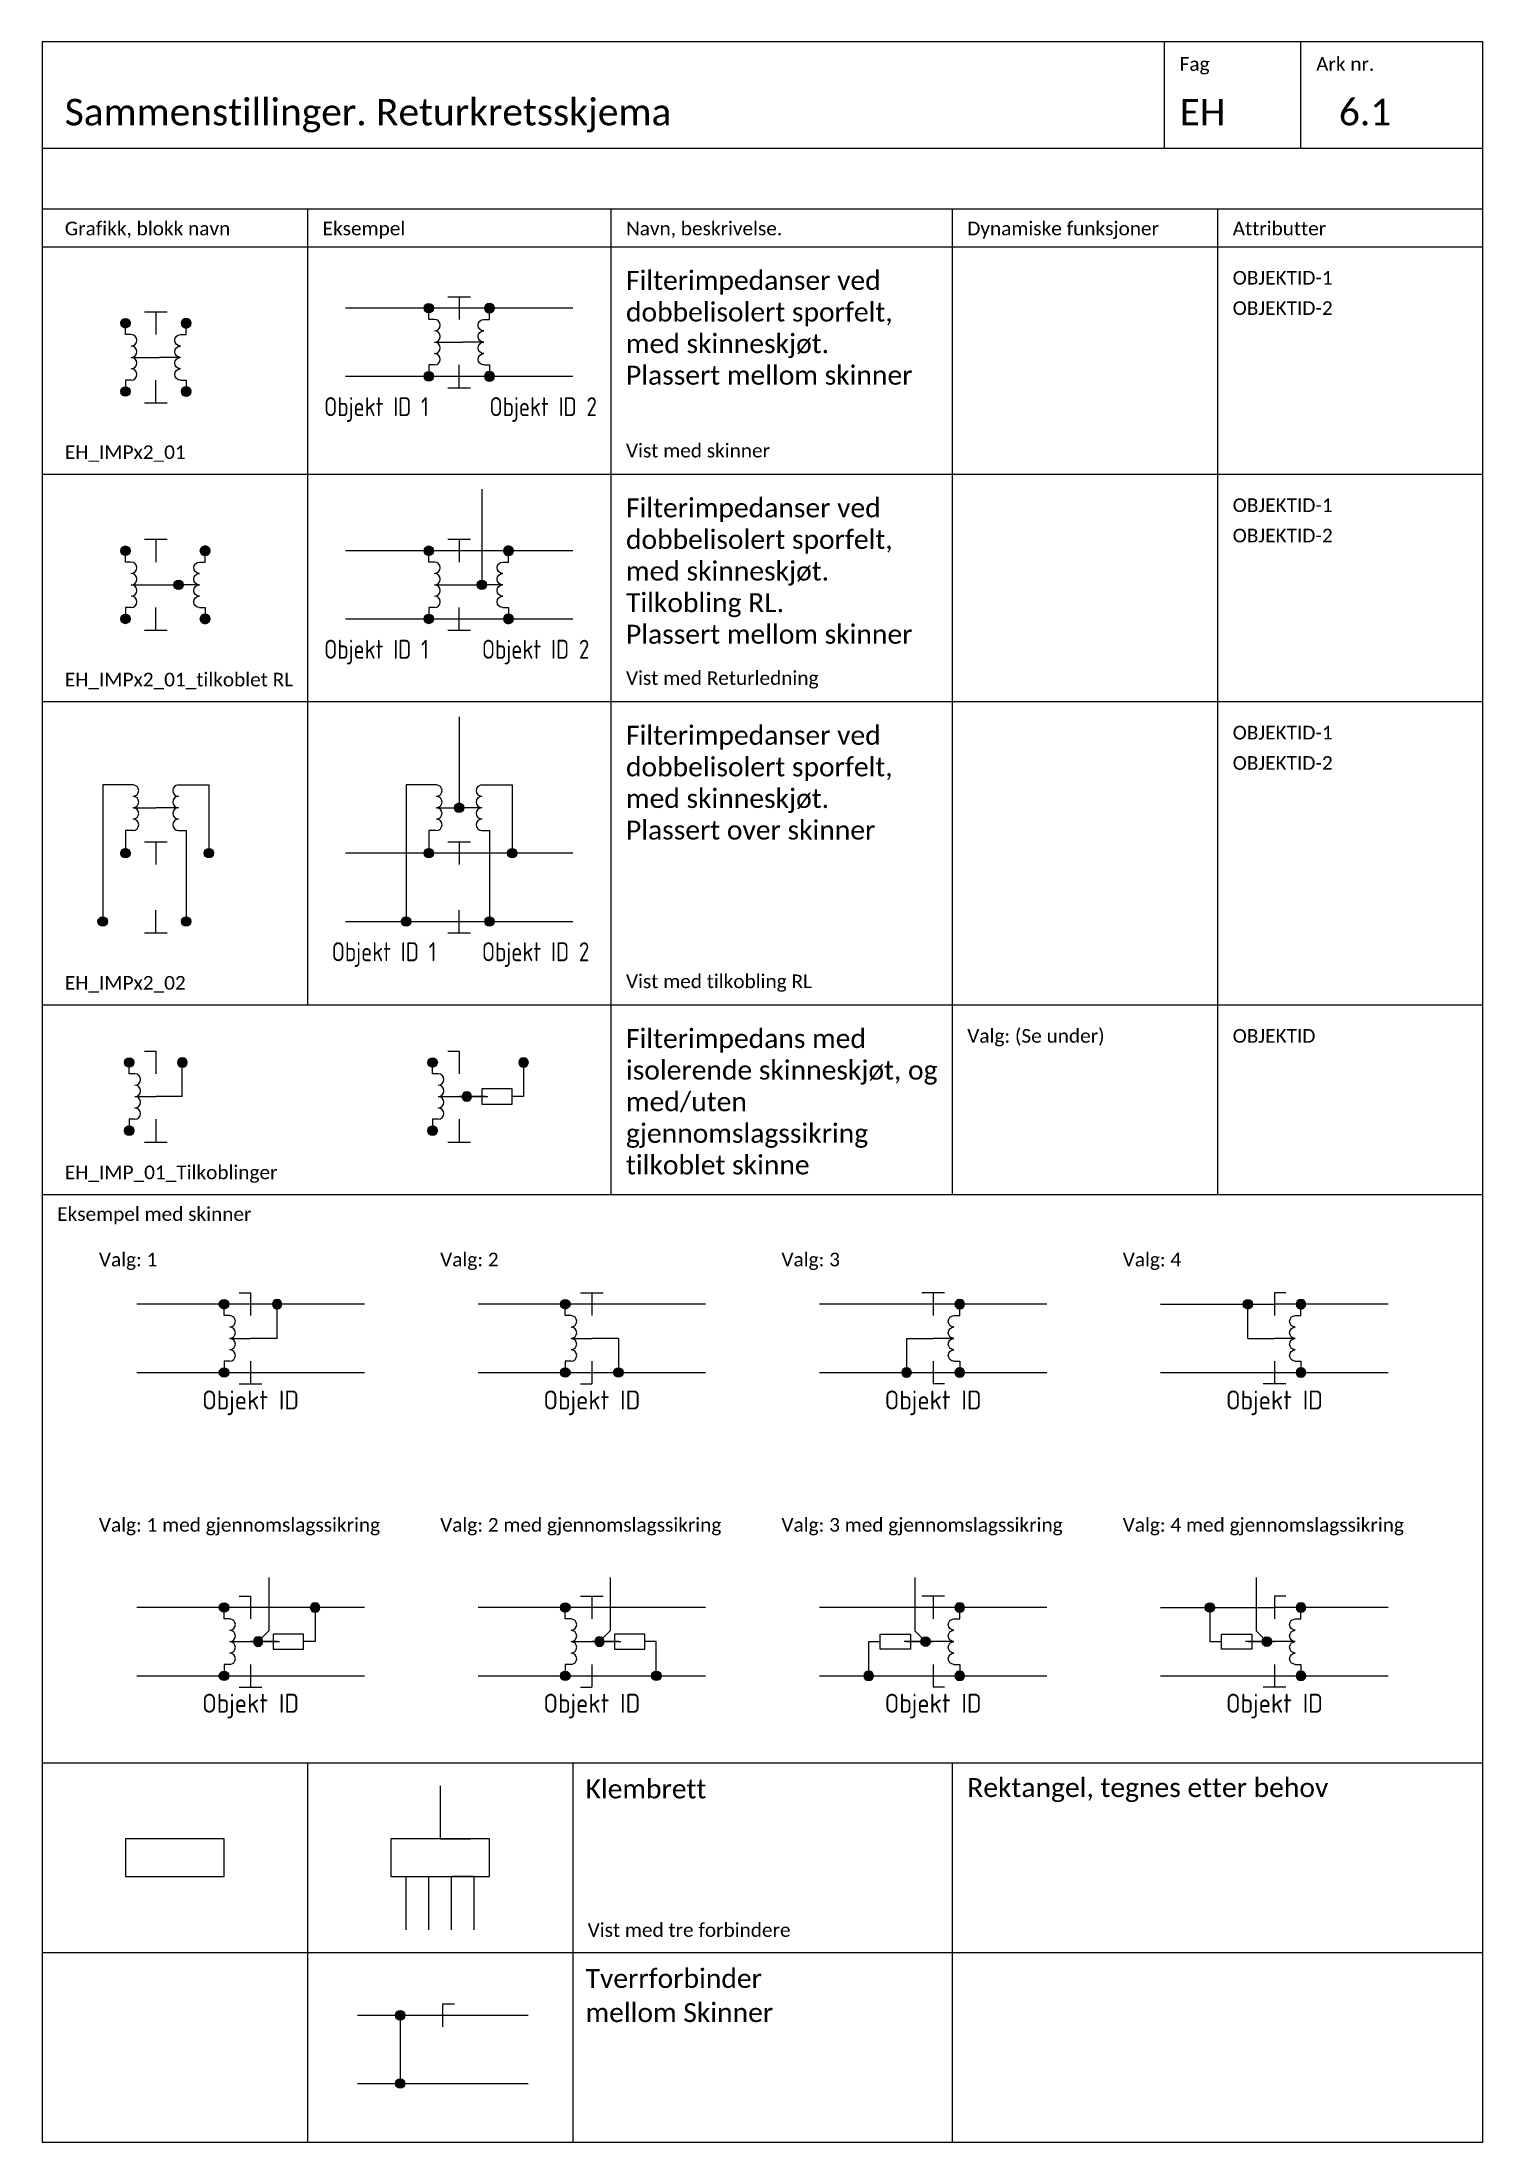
# Paper-space layout '6.1 Sammenstillinger. Returkretsskjema' of a CAD drawing. Header units: millimetres. Extents: x 0 to 190, y 0 to 277.
# The model-space entities are those that its viewports show. They can reach past a viewport. Long polylines and large blocks are cut down to what shows.
import ezdxf
from ezdxf.enums import TextEntityAlignment as Align

# ---------------------------------------------------------------- set-up
doc = ezdxf.new("R2010")
doc.units = ezdxf.units.MM
doc.layers.add('JBTEH_ATT_OBJEKTID', color=2, linetype='Continuous', lineweight=25)
for name, color, linetype in [('JBTEH_Komponenter', 4, 'Continuous'), ('JBTEH_LED_Returledning', 4, 'RETURLEDNING'), ('JBTEH_Skinne_isolert_signal', 5, 'Continuous'), ('JBTEH_Skinne_jordet_retur', 4, 'Continuous'), ('RAMME', 5, 'Continuous'), ('RAMME SYMBOLER', 4, 'Continuous'), ('RAMME TEKST', 7, 'Continuous')]:
    doc.layers.add(name, color=color, linetype=linetype)
doc.styles.add('Calibri', font='calibri.ttf')
doc.styles.add('ISO25', font='isocp.shx', dxfattribs={"width": 0.9, "height": 2.5})
doc.linetypes.add('RETURLEDNING', pattern='A,3.2,[133,ltypeshp,S=0.5,R=0,X=0,Y=0],-1,3.2', length=7.4)

# ---------------------------------------------------------------- blocks, each defined once
blk = doc.blocks.new('EH_Koblingspunkt')
h = blk.add_hatch(color=256)
h.dxf.hatch_style = 1
edge = h.paths.add_edge_path()
edge.add_arc((0, 0), 0.625, 0, 360)
blk.add_circle((0, 0), 0.625)
blk = doc.blocks.new('EH_IMPx2_02')
for p, q in [((-3, 18), (-7, 18)), ((-7, 18), (-7, 0)), ((3, 18), (7, 18)), ((7, 18), (7, 9)), ((-3, 15), (0, 15)), ((3, 15), (0, 15)), ((-3, 12), (-4, 12)), ((-4, 12), (-4, 9)), ((3, 12), (4, 12)), ((4, 12), (4, 0)), ((-7, 9), (-7, 0)), ((-1.5, 10.5), (1.5, 10.5)), ((0, 10.5), (0, 7.5)), ((0, -1.5), (0, 1.5)), ((-1.5, -1.5), (1.5, -1.5))]:
    blk.add_line(p, q)
for centre, start, end in [((-3, 17.25), 270, 90), ((3, 17.25), 90, 270), ((-3, 15.75), 270, 90), ((-3, 14.25), 270, 90), ((3, 15.75), 90, 270), ((3, 14.25), 90, 270), ((-3, 12.75), 270, 90), ((3, 12.75), 90, 270)]:
    blk.add_arc(centre, 0.75, start, end)
for p in [(-4, 9), (-4, 9), (7, 9), (-7, 0), (-7, 0), (4, 0)]:
    blk.add_blockref('EH_Koblingspunkt', p)
at = {"layer": 'JBTEH_ATT_OBJEKTID', "style": 'ISO25'}
blk.add_attdef('OBJEKTID-1', text='', height=2.5, dxfattribs=at).set_placement((-3, -5.25), align=Align.RIGHT)
blk.add_attdef('OBJEKTID-2', (3, -5.25), '', height=2.5, dxfattribs=at)
blk = doc.blocks.new('EH_IMP_01')
for p, q in [((0, 7.5), (0, 9)), ((0.75, 7.5), (0, 7.5)), ((0.75, 4.5), (3.5, 4.5)), ((0.75, 1.5), (0, 1.5)), ((0, 1.5), (0, 0))]:
    blk.add_line(p, q)
at = {"linetype": 'ByBlock'}
blk.add_lwpolyline([(0, 0.75), (0, 0)], dxfattribs=at)
for centre in [(0.75, 6.75), (0.75, 5.25), (0.75, 3.75), (0.75, 2.25)]:
    blk.add_arc(centre, 0.75, 270, 90)
for p in [(0, 9), (0, 0)]:
    blk.add_blockref('EH_Koblingspunkt', p)
at = {"layer": 'JBTEH_ATT_OBJEKTID', "style": 'ISO25', "flags": 4}
blk.add_attdef('OBJEKTID', text='', height=2.5, dxfattribs=at).set_placement((0, -3.25), align=Align.MIDDLE)
blk = doc.blocks.new('EH_IMPx2_01')
for p, q in [((-1.5, 10.5), (1.5, 10.5)), ((0, 10.5), (0, 7.5)), ((-0.5, 4.5), (0.5, 4.5)), ((0, -1.5), (0, 1.5)), ((-1.5, -1.5), (1.5, -1.5))]:
    blk.add_line(p, q)
for name, p in [('EH_IMP_01', (-4, 0)), ('EH_Koblingspunkt', (-4, 9)), ('EH_Koblingspunkt', (4, 9)), ('EH_Koblingspunkt', (-4, 0)), ('EH_Koblingspunkt', (4, 0))]:
    blk.add_blockref(name, p)
at = {"xscale": -1}
blk.add_blockref('EH_IMP_01', (4, 0), dxfattribs=at)
at = {"layer": 'JBTEH_ATT_OBJEKTID', "style": 'ISO25'}
blk.add_attdef('OBJEKTID-1', text='', height=2.5, dxfattribs=at).set_placement((-4, -5.25), align=Align.RIGHT)
blk.add_attdef('OBJEKTID-2', (4, -5.25), '', height=2.5, dxfattribs=at)
blk = doc.blocks.new('EH_IMPx2_01_tilkoblet RL')
for p, q in [((-1.5, 10.5), (1.5, 10.5)), ((0, 10.5), (0, 7.5)), ((-0.5, 4.5), (3, 4.5)), ((0, -1.5), (0, 1.5)), ((-1.5, -1.5), (1.5, -1.5))]:
    blk.add_line(p, q)
for name, p in [('EH_IMP_01', (-4, 0)), ('EH_Koblingspunkt', (-4, 9)), ('EH_Koblingspunkt', (6.5, 9)), ('EH_Koblingspunkt', (3, 4.5)), ('EH_Koblingspunkt', (-4, 0)), ('EH_Koblingspunkt', (6.5, 0))]:
    blk.add_blockref(name, p)
at = {"xscale": -1}
blk.add_blockref('EH_IMP_01', (6.5, 0), dxfattribs=at)
at = {"layer": 'JBTEH_ATT_OBJEKTID', "style": 'ISO25'}
blk.add_attdef('OBJEKTID-1', text='', height=2.5, dxfattribs=at).set_placement((-4, -5.25), align=Align.RIGHT)
blk.add_attdef('OBJEKTID-2', (3, -5.25), '', height=2.5, dxfattribs=at)
blk = doc.blocks.new('EH_Gjennomslagssikring')
for p, q in [((-1, 7), (-1, 3)), ((1, 7), (-1, 7)), ((1, 3), (1, 7)), ((-1, 3), (1, 3)), ((0, 3), (0, 3.8)), ((0, 0), (0, 3))]:
    blk.add_line(p, q)
blk.add_solid([(0.8, 3.8), (-0.8, 3.8), (0, 5.4), (0.8, 3.8)])
blk = doc.blocks.new('*U114')
for p, q in [((-1.5, 10.5), (0, 10.5)), ((0, 10.5), (0, 7.5)), ((8.5, 9), (8.5, 4.5)), ((3.5, 4.5), (0, 4.5)), ((8.5, 4.5), (7, 4.5)), ((0, 1.5), (0, -1.5)), ((-1.5, -1.5), (0, -1.5)), ((0, -1.5), (1.5, -1.5))]:
    blk.add_line(p, q)
for name, p in [('EH_IMP_01', (-3.5, 0)), ('EH_Koblingspunkt', (-3.5, 9)), ('EH_Koblingspunkt', (-3.5, 0))]:
    blk.add_blockref(name, p)
at = {"xscale": -1, "rotation": 180}
for p in [(8.5, 9), (1, 4.5)]:
    blk.add_blockref('EH_Koblingspunkt', p, dxfattribs=at)
at = {"rotation": 270}
blk.add_blockref('EH_Gjennomslagssikring', (0, 4.5), dxfattribs=at)
at = {"layer": 'JBTEH_ATT_OBJEKTID', "style": 'ISO25', "flags": 4}
blk.add_attdef('OBJEKTID', text='', height=2.5, dxfattribs=at).set_placement((0, -4), align=Align.MIDDLE)
blk = doc.blocks.new('*U115')
for p, q in [((-1.5, 10.5), (0, 10.5)), ((0, 10.5), (1.5, 10.5)), ((0, 10.5), (0, 7.5)), ((3.5, 4.5), (0, 4.5)), ((8.5, 4.5), (7, 4.5)), ((8.5, 0), (8.5, 4.5)), ((0, 1.5), (0, -1.5)), ((-1.5, -1.5), (0, -1.5))]:
    blk.add_line(p, q)
for name, p in [('EH_IMP_01', (-3.5, 0)), ('EH_Koblingspunkt', (-3.5, 9)), ('EH_Koblingspunkt', (-3.5, 0)), ('EH_Koblingspunkt', (8.5, 0))]:
    blk.add_blockref(name, p)
at = {"rotation": 270}
blk.add_blockref('EH_Gjennomslagssikring', (0, 4.5), dxfattribs=at)
at = {"xscale": -1, "rotation": 180}
blk.add_blockref('EH_Koblingspunkt', (1, 4.5), dxfattribs=at)
at = {"layer": 'JBTEH_ATT_OBJEKTID', "style": 'ISO25', "flags": 4}
blk.add_attdef('OBJEKTID', text='', height=2.5, dxfattribs=at).set_placement((0, -4), align=Align.MIDDLE)
blk = doc.blocks.new('*U117')
for p, q in [((-8.5, 9), (-8.5, 4.5)), ((1.5, 10.5), (0, 10.5)), ((0, 10.5), (0, 7.5)), ((-8.5, 4.5), (-7, 4.5)), ((-3.5, 4.5), (0, 4.5)), ((0, 1.5), (0, -1.5)), ((0, -1.5), (-1.5, -1.5)), ((1.5, -1.5), (0, -1.5))]:
    blk.add_line(p, q)
at = {"rotation": 180.0000000000087}
for p in [(-8.5, 9), (-1, 4.5)]:
    blk.add_blockref('EH_Koblingspunkt', p, dxfattribs=at)
at = {"xscale": -1}
for name, p, rotation in [('EH_IMP_01', (3.5, 0), 8.633094239485217e-12), ('EH_Koblingspunkt', (3.5, 9), 8.633094239485217e-12), ('EH_Gjennomslagssikring', (0, 4.5), 90.00000000000873), ('EH_Koblingspunkt', (3.5, 0), 8.633094239485217e-12)]:
    blk.add_blockref(name, p, dxfattribs=dict(at, rotation=rotation))
at = {"layer": 'JBTEH_ATT_OBJEKTID', "style": 'ISO25', "flags": 4}
blk.add_attdef('OBJEKTID', text='', height=2.5, dxfattribs=at).set_placement((0, -4), align=Align.MIDDLE)
blk = doc.blocks.new('*U116')
for p, q in [((0, 10.5), (-1.5, 10.5)), ((1.5, 10.5), (0, 10.5)), ((0, 10.5), (0, 7.5)), ((-8.5, 0), (-8.5, 4.5)), ((-8.5, 4.5), (-7, 4.5)), ((-3.5, 4.5), (0, 4.5)), ((0, 1.5), (0, -1.5)), ((1.5, -1.5), (0, -1.5))]:
    blk.add_line(p, q)
at = {"xscale": -1}
for name, p, rotation in [('EH_IMP_01', (3.5, 0), 8.633094239485217e-12), ('EH_Koblingspunkt', (3.5, 9), 8.633094239485217e-12), ('EH_Gjennomslagssikring', (0, 4.5), 90.00000000000873), ('EH_Koblingspunkt', (-8.5, 0), 8.633094239485217e-12), ('EH_Koblingspunkt', (3.5, 0), 8.633094239485217e-12)]:
    blk.add_blockref(name, p, dxfattribs=dict(at, rotation=rotation))
at = {"rotation": 180.0000000000087}
blk.add_blockref('EH_Koblingspunkt', (-1, 4.5), dxfattribs=at)
at = {"layer": 'JBTEH_ATT_OBJEKTID', "style": 'ISO25', "flags": 4}
blk.add_attdef('OBJEKTID', text='', height=2.5, dxfattribs=at).set_placement((0, -4), align=Align.MIDDLE)
blk = doc.blocks.new('*U113')
for p, q in [((-1.5, 10.5), (0, 10.5)), ((0, 10.5), (0, 7.5)), ((3.5, 4.5), (3.5, 9)), ((3.5, 4.5), (0, 4.5)), ((0, 1.5), (0, -1.5)), ((-1.5, -1.5), (0, -1.5)), ((0, -1.5), (1.5, -1.5))]:
    blk.add_line(p, q)
for name, p in [('EH_IMP_01', (-3.5, 0)), ('EH_Koblingspunkt', (-3.5, 9)), ('EH_Koblingspunkt', (-3.5, 0))]:
    blk.add_blockref(name, p)
at = {"xscale": -1, "rotation": 180}
blk.add_blockref('EH_Koblingspunkt', (3.5, 9), dxfattribs=at)
at = {"layer": 'JBTEH_ATT_OBJEKTID', "style": 'ISO25', "flags": 4}
blk.add_attdef('OBJEKTID', text='', height=2.5, dxfattribs=at).set_placement((0, -4), align=Align.MIDDLE)
blk = doc.blocks.new('*U118')
for p, q in [((-1.5, 10.5), (0, 10.5)), ((0, 10.5), (1.5, 10.5)), ((0, 10.5), (0, 7.5)), ((3.5, 4.5), (0, 4.5)), ((3.5, 4.5), (3.5, 0)), ((0, 1.5), (0, -1.5)), ((-1.5, -1.5), (0, -1.5))]:
    blk.add_line(p, q)
for name, p in [('EH_IMP_01', (-3.5, 0)), ('EH_Koblingspunkt', (-3.5, 9)), ('EH_Koblingspunkt', (-3.5, 0)), ('EH_Koblingspunkt', (3.5, 0))]:
    blk.add_blockref(name, p)
at = {"layer": 'JBTEH_ATT_OBJEKTID', "style": 'ISO25', "flags": 4}
blk.add_attdef('OBJEKTID', text='', height=2.5, dxfattribs=at).set_placement((0, -4), align=Align.MIDDLE)
blk = doc.blocks.new('*U120')
for p, q in [((-3.5, 4.5), (-3.5, 9)), ((1.5, 10.5), (0, 10.5)), ((0, 10.5), (0, 7.5)), ((-3.5, 4.5), (0, 4.5)), ((0, 1.5), (0, -1.5)), ((0, -1.5), (-1.5, -1.5)), ((1.5, -1.5), (0, -1.5))]:
    blk.add_line(p, q)
at = {"rotation": 180.0000000000087}
blk.add_blockref('EH_Koblingspunkt', (-3.5, 9), dxfattribs=at)
at = {"xscale": -1, "rotation": 8.633094239485217e-12}
for name, p in [('EH_IMP_01', (3.5, 0)), ('EH_Koblingspunkt', (3.5, 9)), ('EH_Koblingspunkt', (3.5, 0))]:
    blk.add_blockref(name, p, dxfattribs=at)
at = {"layer": 'JBTEH_ATT_OBJEKTID', "style": 'ISO25', "flags": 4}
blk.add_attdef('OBJEKTID', text='', height=2.5, dxfattribs=at).set_placement((0, -4), align=Align.MIDDLE)
blk = doc.blocks.new('*U119')
for p, q in [((0, 10.5), (-1.5, 10.5)), ((1.5, 10.5), (0, 10.5)), ((0, 10.5), (0, 7.5)), ((-3.5, 4.5), (-3.5, 0)), ((-3.5, 4.5), (0, 4.5)), ((0, 1.5), (0, -1.5)), ((1.5, -1.5), (0, -1.5))]:
    blk.add_line(p, q)
at = {"xscale": -1, "rotation": 8.633094239485217e-12}
for name, p in [('EH_IMP_01', (3.5, 0)), ('EH_Koblingspunkt', (3.5, 9)), ('EH_Koblingspunkt', (-3.5, 0)), ('EH_Koblingspunkt', (3.5, 0))]:
    blk.add_blockref(name, p, dxfattribs=at)
at = {"layer": 'JBTEH_ATT_OBJEKTID', "style": 'ISO25', "flags": 4}
blk.add_attdef('OBJEKTID', text='', height=2.5, dxfattribs=at).set_placement((0, -4), align=Align.MIDDLE)
blk = doc.blocks.new('EH_Skinneskjot_enkel')
for p, q in [((0, -1.5), (0, 1.5)), ((0, 1.5), (1.5, 1.5))]:
    blk.add_line(p, q)

msp = doc.modelspace()

# ---------------------------------------------------------------- linework, layer by layer
at = {"layer": 'JBTEH_Komponenter', "ltscale": 5}
msp.add_line((46, -1499), (46, -1500), dxfattribs=at)
at = {"layer": 'JBTEH_Komponenter'}
for points in [[(24, -1495), (11, -1495), (11, -1500), (24, -1500)], [(59, -1495), (46, -1495), (46, -1500), (59, -1500)]]:
    msp.add_lwpolyline(points, close=True, dxfattribs=at)
at = {"layer": 'JBTEH_LED_Returledning'}
for p, q in [((58, -1317), (58, -1329.6)), ((55, -1347), (55, -1359))]:
    msp.add_line(p, q, dxfattribs=at)
at = {"layer": 'JBTEH_LED_Returledning', "flags": 128}
for points in [[(29.91, -1460.55), (29.91, -1467.59), (28.5, -1469)], [(74.91, -1460.55), (74.91, -1467.59), (73.5, -1469)], [(115.09, -1460.55), (115.09, -1467.59), (116.5, -1469)], [(160.09, -1460.55), (160.09, -1467.59), (161.5, -1469)], [(52.5, -1488), (52.5, -1495), (56.5, -1495)], [(48, -1507), (48, -1500), (51, -1500)], [(51, -1507), (51, -1500), (54, -1500)], [(54, -1507), (54, -1500), (57, -1500)], [(57, -1507), (57, -1500), (54, -1500)]]:
    msp.add_lwpolyline(points, dxfattribs=at)
at = {"layer": 'JBTEH_Skinne_isolert_signal'}
msp.add_line((52.87, -1518.29), (64.12, -1518.29), dxfattribs=at)
for points in [[(70, -1293.1), (40, -1293.1)], [(40, -1302.1), (70, -1302.1)], [(70, -1325.1), (40, -1325.1)], [(40, -1334.1), (70, -1334.1)], [(70, -1365), (40, -1365)], [(40, -1374), (70, -1374)], [(27.5, -1424.5), (12.5, -1424.5)], [(87.5, -1424.5), (57.5, -1424.5)], [(132.5, -1424.5), (102.5, -1424.5)], [(177.5, -1424.5), (162.5, -1424.5)], [(12.5, -1433.5), (42.5, -1433.5)], [(57.5, -1433.5), (72.5, -1433.5)], [(117.5, -1433.5), (132.5, -1433.5)], [(147.5, -1433.5), (177.5, -1433.5)], [(27.5, -1464.5), (12.5, -1464.5)], [(87.5, -1464.5), (57.5, -1464.5)], [(132.5, -1464.5), (102.5, -1464.5)], [(177.5, -1464.5), (162.5, -1464.5)], [(12.5, -1473.5), (42.5, -1473.5)], [(57.5, -1473.5), (72.5, -1473.5)], [(117.5, -1473.5), (132.5, -1473.5)], [(147.5, -1473.5), (177.5, -1473.5)]]:
    msp.add_lwpolyline(points, dxfattribs=at)
at = {"layer": 'JBTEH_Skinne_jordet_retur'}
for p, q in [((41.6, -1518.29), (52.87, -1518.29)), ((47.23, -1518.29), (47.23, -1527.29)), ((41.6, -1527.29), (64.12, -1527.29))]:
    msp.add_line(p, q, dxfattribs=at)
for points in [[(42.5, -1424.5), (27.5, -1424.5)], [(147.5, -1424.5), (162.5, -1424.5)], [(72.5, -1433.5), (87.5, -1433.5)], [(102.5, -1433.5), (117.5, -1433.5)], [(42.5, -1464.5), (27.5, -1464.5)], [(147.5, -1464.5), (162.5, -1464.5)], [(72.5, -1473.5), (87.5, -1473.5)], [(102.5, -1473.5), (117.5, -1473.5)]]:
    msp.add_lwpolyline(points, dxfattribs=at)
at = {"layer": 'RAMME'}
msp.add_lwpolyline([(190, -1258), (0, -1258), (0, -1535), (190, -1535)], close=True, dxfattribs=at)
msp.add_lwpolyline([(0, -1272), (190, -1272)], dxfattribs=at)
at = {"layer": 'RAMME SYMBOLER'}
for p, q in [((148, -1272), (148, -1258)), ((166, -1272), (166, -1258)), ((0, -1280), (190, -1280)), ((35, -1280), (35, -1385)), ((75, -1280), (75, -1410)), ((120, -1280), (120, -1410)), ((155, -1280), (155, -1410)), ((0, -1285), (190, -1285)), ((0, -1315), (35, -1315)), ((0, -1315), (190, -1315)), ((0, -1345), (190, -1345)), ((0, -1385), (190, -1385)), ((75, -1390), (75, -1410)), ((0, -1410), (190, -1410)), ((0, -1485), (190, -1485)), ((35, -1485), (35, -1535)), ((70, -1485), (70, -1535)), ((120, -1485), (120, -1535)), ((0, -1510), (190, -1510))]:
    msp.add_line(p, q, dxfattribs=at)

# ---------------------------------------------------------------- block references
at = {"layer": 'JBTEH_Komponenter'}
ref = msp.add_blockref('EH_IMPx2_01', (55, -1302.1), dxfattribs=at)
ref.add_attrib('OBJEKTID-1', 'Objekt ID 1', dxfattribs={"layer": 'JBTEH_ATT_OBJEKTID', "height": 2.5, "style": 'ISO25', "width": 0.9}).set_placement((51, -1307.35), align=Align.RIGHT)
ref.add_attrib('OBJEKTID-2', 'Objekt ID 2', (59, -1307.35), dxfattribs={"layer": 'JBTEH_ATT_OBJEKTID', "height": 2.5, "style": 'ISO25', "width": 0.9})
for name, p in [('EH_IMPx2_01', (15, -1304.1)), ('EH_IMPx2_01_tilkoblet RL', (15, -1334.1)), ('EH_IMPx2_02', (15, -1374)), ('EH_Koblingspunkt', (55, -1359)), ('*U113', (15, -1401.6)), ('*U114', (55, -1401.6)), ('EH_Koblingspunkt', (47.23, -1518.29)), ('EH_Skinneskjot_enkel', (52.87, -1518.29)), ('EH_Koblingspunkt', (47.23, -1527.29))]:
    msp.add_blockref(name, p, dxfattribs=at)
ref = msp.add_blockref('EH_IMPx2_01_tilkoblet RL', (55, -1334.1), dxfattribs=at)
ref.add_attrib('OBJEKTID-1', 'Objekt ID 1', dxfattribs={"layer": 'JBTEH_ATT_OBJEKTID', "height": 2.5, "style": 'ISO25', "width": 0.9}).set_placement((51, -1339.35), align=Align.RIGHT)
ref.add_attrib('OBJEKTID-2', 'Objekt ID 2', (58, -1339.35), dxfattribs={"layer": 'JBTEH_ATT_OBJEKTID', "height": 2.5, "style": 'ISO25', "width": 0.9})
ref = msp.add_blockref('EH_IMPx2_02', (55, -1374), dxfattribs=at)
ref.add_attrib('OBJEKTID-1', 'Objekt ID 1', dxfattribs={"layer": 'JBTEH_ATT_OBJEKTID', "height": 2.5, "style": 'ISO25', "width": 0.9}).set_placement((52, -1379.25), align=Align.RIGHT)
ref.add_attrib('OBJEKTID-2', 'Objekt ID 2', (58, -1379.25), dxfattribs={"layer": 'JBTEH_ATT_OBJEKTID', "height": 2.5, "style": 'ISO25', "width": 0.9})
ref = msp.add_blockref('*U113', (27.5, -1433.5), dxfattribs=at)
ref.add_attrib('OBJEKTID', 'Objekt ID', dxfattribs={"layer": 'JBTEH_ATT_OBJEKTID', "height": 2.5, "style": 'ISO25'}).set_placement((27.5, -1437.5), align=Align.MIDDLE)
ref = msp.add_blockref('*U118', (72.5, -1433.5), dxfattribs=at)
ref.add_attrib('OBJEKTID', 'Objekt ID', dxfattribs={"layer": 'JBTEH_ATT_OBJEKTID', "height": 2.5, "style": 'ISO25'}).set_placement((72.5, -1437.5), align=Align.MIDDLE)
ref = msp.add_blockref('*U119', (117.5, -1433.5), dxfattribs=at)
ref.add_attrib('OBJEKTID', 'Objekt ID', dxfattribs={"layer": 'JBTEH_ATT_OBJEKTID', "height": 2.5, "style": 'ISO25'}).set_placement((117.5, -1437.5), align=Align.MIDDLE)
ref = msp.add_blockref('*U120', (162.5, -1433.5), dxfattribs=at)
ref.add_attrib('OBJEKTID', 'Objekt ID', dxfattribs={"layer": 'JBTEH_ATT_OBJEKTID', "height": 2.5, "style": 'ISO25'}).set_placement((162.5, -1437.5), align=Align.MIDDLE)
ref = msp.add_blockref('*U114', (27.5, -1473.5), dxfattribs=at)
ref.add_attrib('OBJEKTID', 'Objekt ID', dxfattribs={"layer": 'JBTEH_ATT_OBJEKTID', "height": 2.5, "style": 'ISO25'}).set_placement((27.5, -1477.5), align=Align.MIDDLE)
ref = msp.add_blockref('*U115', (72.5, -1473.5), dxfattribs=at)
ref.add_attrib('OBJEKTID', 'Objekt ID', dxfattribs={"layer": 'JBTEH_ATT_OBJEKTID', "height": 2.5, "style": 'ISO25'}).set_placement((72.5, -1477.5), align=Align.MIDDLE)
ref = msp.add_blockref('*U116', (117.5, -1473.5), dxfattribs=at)
ref.add_attrib('OBJEKTID', 'Objekt ID', dxfattribs={"layer": 'JBTEH_ATT_OBJEKTID', "height": 2.5, "style": 'ISO25'}).set_placement((117.5, -1477.5), align=Align.MIDDLE)
ref = msp.add_blockref('*U117', (162.5, -1473.5), dxfattribs=at)
ref.add_attrib('OBJEKTID', 'Objekt ID', dxfattribs={"layer": 'JBTEH_ATT_OBJEKTID', "height": 2.5, "style": 'ISO25'}).set_placement((162.5, -1477.5), align=Align.MIDDLE)

# ---------------------------------------------------------------- texts
at = {"layer": 'RAMME TEKST', "linetype": 'ByBlock', "style": 'Calibri'}
for s, height, p in [('Fag', 1.8, (150, -1261.8)), ('Ark nr.', 1.8, (168, -1261.8)), ('Sammenstillinger. Returkretsskjema', 3.5, (3, -1269)), ('EH', 3.5, (150, -1269)), ('6.1', 3.5, (171, -1269)), ('Grafikk, blokk navn', 1.8, (3, -1283.5)), ('Eksempel', 1.8, (37, -1283.5)), ('Navn, beskrivelse. ', 1.8, (77, -1283.5)), ('Dynamiske funksjoner', 1.8, (122, -1283.5)), ('Attributter', 1.8, (157, -1283.5)), ('EH_IMPx2_01', 1.8, (3, -1313)), ('EH_IMPx2_01_tilkoblet RL', 1.8, (3, -1343)), ('EH_IMPx2_02', 1.8, (3, -1383)), ('EH_IMP_01_Tilkoblinger', 1.8, (3, -1408)), ('Eksempel med skinner', 1.8, (2, -1413.5)), ('Valg: 1', 1.8, (7.5, -1419.5)), ('Valg: 2', 1.8, (52.5, -1419.5)), ('Valg: 3', 1.8, (97.5, -1419.5)), ('Valg: 4', 1.8, (142.5, -1419.5)), ('Valg: 1 med gjennomslagssikring ', 1.8, (7.5, -1454.5)), ('Valg: 2 med gjennomslagssikring ', 1.8, (52.5, -1454.5)), ('Valg: 3 med gjennomslagssikring ', 1.8, (97.5, -1454.5)), ('Valg: 4 med gjennomslagssikring ', 1.8, (142.5, -1454.5))]:
    msp.add_text(s, height=height, dxfattribs=at).set_placement(p)
at = {"layer": 'RAMME TEKST', "style": 'Calibri'}
for s, height, p in [('OBJEKTID-1', 1.8, (157, -1290)), ('OBJEKTID-2', 1.8, (157, -1294)), ('OBJEKTID-1', 1.8, (157, -1320)), ('OBJEKTID-2', 1.8, (157, -1324)), ('OBJEKTID-1', 1.8, (157, -1350)), ('OBJEKTID-2', 1.8, (157, -1354)), ('OBJEKTID', 1.8, (157, -1390)), ('Klembrett', 2.5, (71.67, -1489.68)), ('Vist med tre forbindere', 1.8, (71.95, -1507.94)), ('Tverrforbinder', 2.5, (71.67, -1514.68)), ('mellom Skinner', 2.5, (71.67, -1519.18))]:
    msp.add_text(s, height=height, dxfattribs=at).set_placement(p)
at = {"layer": 'RAMME TEKST', "attachment_point": 1, "style": 'Calibri'}
for s, insert, char_height, width in [('Filterimpedanser ved dobbelisolert sporfelt, med skinneskjøt. \\PPlassert mellom skinner', (77, -1288.2), 2.5, 43), ('Filterimpedanser ved dobbelisolert sporfelt, med skinneskjøt.\\PTilkobling RL.\\PPlassert mellom skinner', (77, -1318.2), 2.5, 43), ('Filterimpedanser ved dobbelisolert sporfelt, med skinneskjøt. \\PPlassert over skinner', (77, -1348.2), 2.5, 43), ('Filterimpedans med isolerende skinneskjøt, og med/uten gjennomslagssikring tilkoblet skinne', (77, -1388.2), 2.5, 42), ('Valg: (Se under)', (122, -1388.2), 1.8, 33)]:
    msp.add_mtext(s, dxfattribs=dict(at, insert=insert, char_height=char_height, width=width))
at = {"layer": 'RAMME TEKST', "linetype": 'ByBlock', "attachment_point": 1, "style": 'Calibri'}
for s, width, insert, char_height in [('Vist med skinner', 30.7302, (77, -1311), 1.8), ('Vist med Returledning', 30.7302, (77, -1341), 1.8), ('Vist med tilkobling RL', 30.7302, (77, -1381), 1.8), ('Rektangel, tegnes etter behov', 56.0567, (122, -1487), 2.5)]:
    msp.add_mtext_dynamic_manual_height_columns(s, width=width, gutter_width=6.5, heights=[0], dxfattribs=dict(at, insert=insert, char_height=char_height))

psp = doc.layouts.new('6.1 Sammenstillinger. Returkretsskjema')

# ---------------------------------------------------------------- viewports
at = {"layer": 'RAMME'}
psp.add_viewport(center=(95, 138.5), size=(190, 277), view_center_point=(95, -1396.5), view_height=277, dxfattribs=at)

doc.saveas('drawing.dxf')
